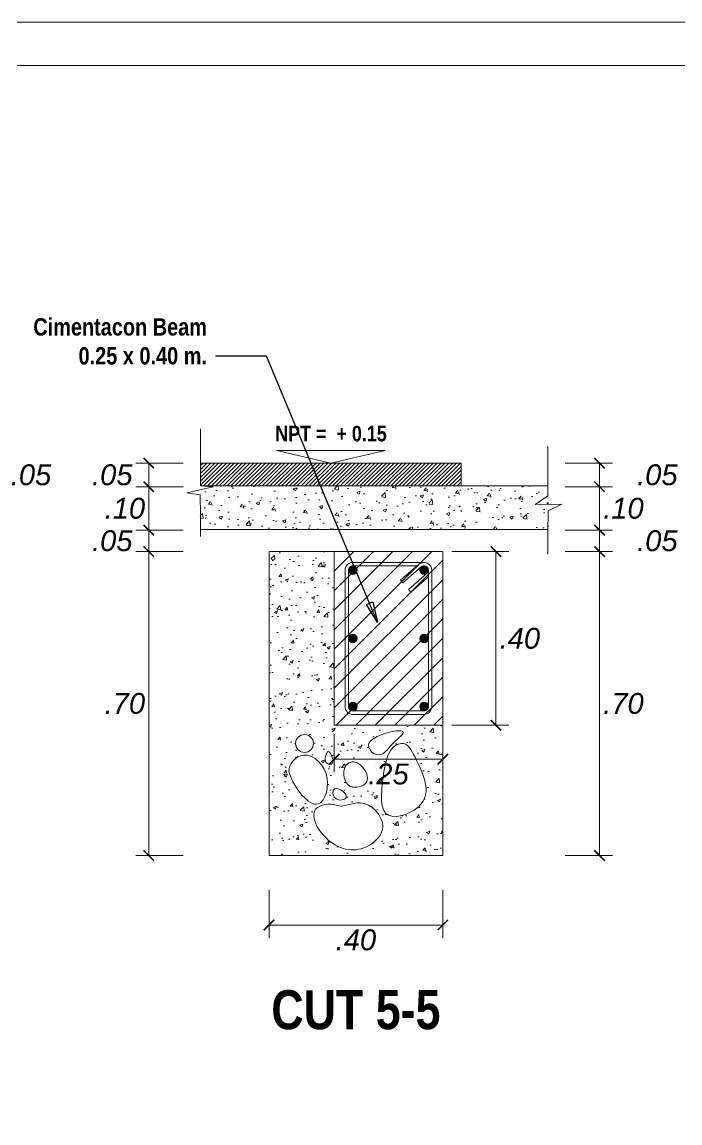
# Model space of a CAD drawing. Header units: millimetres. Extents: x 68 to 194, y 47 to 103.
# Drawn here: x 179.68 to 183.47, y 96.32 to 102.66 of the extents above; entities that cross this region are included whole.
import ezdxf
from ezdxf.enums import TextEntityAlignment as Align

# ---------------------------------------------------------------- set-up
doc = ezdxf.new("R2010")
doc.units = ezdxf.units.MM
doc.linetypes.add('CENTER2', pattern=[28.575, 19.05, -3.175, 3.175, -3.175])
for name, color, linetype, lineweight in [('A_Texto', 43, 'Continuous', 9), ('Dimención', 1, 'Continuous', 20), ('E_Cimentación', 150, 'Continuous', 50), ('E_Columna', 3, 'Continuous', 25), ('Estribo', 1, 'CENTER2', 20), ('Fierros', 2, 'Continuous', 60), ('G_Achurados', 54, 'Continuous', 5), ('G_Complemento', 30, 'Continuous', 20), ('G_Sombreados', 8, 'Continuous', 9), ('G_Texto', 122, 'Continuous', 20), ('Sombreados', 8, 'Continuous', 9), ('Viga', 122, 'Continuous', 20)]:
    doc.layers.add(name, color=color, linetype=linetype, lineweight=lineweight)
doc.layers.add('E_Concreto', color=157, linetype='Continuous')
doc.layers.add('G_Acotación', color=171, linetype='Continuous')
doc.styles.add('ARIAL', font='ariali.ttf', dxfattribs={"height": 0.12})
doc.styles.add('Cotas', font='ARIALNB.TTF', dxfattribs={"height": 0.1})
doc.styles.add('Notas', font='ARIALNB.TTF', dxfattribs={"height": 0.15})
doc.dimstyles.new('150', dxfattribs={"dimtxt": 1, "dimasz": 0.06, "dimexe": 0.06, "dimexo": 0.08, "dimgap": 0.05, "dimtad": 2, "dimtih": 1, "dimtoh": 1, "dimzin": 1, "dimdsep": 46, "dimtxsty": 'Cotas', "dimblk": 'ARCHTICK', "dimcen": 0.25, "dimdle": 0.06, "dimclrd": 256, "dimclre": 256, "dimclrt": 5, "dimazin": 0, "dimtp": 0.2, "dimtm": 0.2, "dimtfac": 1, "dimtix": 1, "dimtmove": 1, "dimatfit": 0, "dimfxl": 0, "dimtolj": 1, "dimtzin": 1, "dimarcsym": 0})
doc.dimstyles.new('Lenin_20', dxfattribs={"dimscale": 0.5, "dimtxt": 0.1, "dimasz": 0.12, "dimexe": 0.15, "dimexo": 0.2, "dimgap": 0.05, "dimtad": 2, "dimtih": 1, "dimtoh": 1, "dimlfac": 0.4, "dimzin": 4, "dimdsep": 46, "dimtxsty": 'ARIAL', "dimblk": 'ARCHTICK', "dimcen": 0.12, "dimclrd": 256, "dimclre": 256, "dimclrt": 4, "dimazin": 1, "dimtm": 1e-09, "dimtfac": 1, "dimtmove": 2, "dimatfit": 2, "dimldrblk": 'ARCHTICK', "dimfxl": 0, "dimtolj": 1, "dimlwd": 13, "dimlwe": 18, "dimarcsym": 0})

# ---------------------------------------------------------------- blocks, each defined once
blk = doc.blocks.new('_ArchTick')
at = {"color": 0, "linetype": 'ByBlock', "const_width": 0.15}
blk.add_lwpolyline([(-0.5, -0.5), (0.5, 0.5)], dxfattribs=at)
blk = doc.blocks.new('*D349')
at = {"layer": 'Defpoints', "color": 0}
for p in [(181.1033, 97.8598), (182.1033, 97.8598), (182.1033, 97.4598)]:
    blk.add_point(p, dxfattribs=at)
at = {"layer": 'G_Acotación', "lineweight": 18}
for p, q in [((181.1033, 97.6598), (181.1033, 97.3848)), ((182.1033, 97.6598), (182.1033, 97.3848))]:
    blk.add_line(p, q, dxfattribs=at)
at = {"layer": 'G_Acotación', "lineweight": 13}
blk.add_line((181.1033, 97.4598), (182.1033, 97.4598), dxfattribs=at)
at = {"layer": 'G_Acotación', "lineweight": 13, "xscale": 0.06, "yscale": 0.06, "zscale": 0.06, "rotation": 180}
blk.add_blockref('_ArchTick', (181.1033, 97.4598), dxfattribs=at)
at = {"layer": 'G_Acotación', "lineweight": 13, "xscale": 0.06, "yscale": 0.06, "zscale": 0.06}
blk.add_blockref('_ArchTick', (182.1033, 97.4598), dxfattribs=at)
at = {"layer": 'G_Acotación', "color": 4, "lineweight": 5, "insert": (181.6033, 97.3736), "char_height": 0.12, "attachment_point": 5, "style": 'ARIAL'}
blk.add_mtext('\\A1;.40', dxfattribs=at)
blk = doc.blocks.new('*D350')
at = {"layer": 'Defpoints', "color": 0}
for p in [(182.7074, 99.6098), (183.0054, 99.6098), (182.7074, 97.8598)]:
    blk.add_point(p, dxfattribs=at)
at = {"layer": 'G_Acotación', "lineweight": 18}
for p, q in [((182.8074, 99.6098), (183.0804, 99.6098)), ((182.8074, 97.8598), (183.0804, 97.8598))]:
    blk.add_line(p, q, dxfattribs=at)
at = {"layer": 'G_Acotación', "lineweight": 13}
blk.add_line((183.0054, 97.8598), (183.0054, 99.6098), dxfattribs=at)
at = {"layer": 'G_Acotación', "lineweight": 13, "xscale": 0.06, "yscale": 0.06, "zscale": 0.06}
for p, rotation in [((183.0054, 99.6098), 90), ((183.0054, 97.8598), 270)]:
    blk.add_blockref('_ArchTick', p, dxfattribs=dict(at, rotation=rotation))
at = {"layer": 'G_Acotación', "color": 4, "lineweight": 5, "insert": (183.1429, 98.7348), "char_height": 0.12, "attachment_point": 5, "style": 'ARIAL'}
blk.add_mtext('\\A1;.70', dxfattribs=at)
blk = doc.blocks.new('*D351')
at = {"layer": 'Defpoints', "color": 0}
for p in [(182.7074, 99.9835), (183.0054, 99.9835), (182.7074, 99.7334)]:
    blk.add_point(p, dxfattribs=at)
at = {"layer": 'G_Acotación', "lineweight": 18}
for p, q in [((182.8074, 99.9835), (183.0804, 99.9835)), ((182.8074, 99.7334), (183.0804, 99.7334))]:
    blk.add_line(p, q, dxfattribs=at)
at = {"layer": 'G_Acotación', "lineweight": 13}
blk.add_line((183.0054, 99.7334), (183.0054, 99.9835), dxfattribs=at)
at = {"layer": 'G_Acotación', "lineweight": 13, "xscale": 0.06, "yscale": 0.06, "zscale": 0.06}
for p, rotation in [((183.0054, 99.9835), 90), ((183.0054, 99.7334), 270)]:
    blk.add_blockref('_ArchTick', p, dxfattribs=dict(at, rotation=rotation))
at = {"layer": 'G_Acotación', "color": 4, "lineweight": 5, "insert": (183.1429, 99.8585), "char_height": 0.12, "attachment_point": 5, "style": 'ARIAL'}
blk.add_mtext('\\A1;.10', dxfattribs=at)
blk = doc.blocks.new('*D352')
at = {"layer": 'Defpoints', "color": 0}
for p in [(182.7074, 100.119), (183.0054, 100.119), (182.7074, 99.9835)]:
    blk.add_point(p, dxfattribs=at)
at = {"layer": 'G_Acotación', "lineweight": 18}
for p, q in [((182.8074, 100.119), (183.0804, 100.119)), ((182.8074, 99.9835), (183.0804, 99.9835))]:
    blk.add_line(p, q, dxfattribs=at)
at = {"layer": 'G_Acotación', "lineweight": 13}
blk.add_line((183.0054, 99.9835), (183.0054, 100.119), dxfattribs=at)
at = {"layer": 'G_Acotación', "lineweight": 13, "xscale": 0.06, "yscale": 0.06, "zscale": 0.06}
for p, rotation in [((183.0054, 100.119), 90), ((183.0054, 99.9835), 270)]:
    blk.add_blockref('_ArchTick', p, dxfattribs=dict(at, rotation=rotation))
at = {"layer": 'G_Acotación', "color": 4, "lineweight": 5, "insert": (183.338, 100.0512), "char_height": 0.12, "attachment_point": 5, "style": 'ARIAL'}
blk.add_mtext('\\A1;.05', dxfattribs=at)
blk = doc.blocks.new('*D353')
at = {"layer": 'Defpoints', "color": 0}
for p in [(182.7074, 99.7334), (183.0054, 99.7334), (182.7074, 99.6098)]:
    blk.add_point(p, dxfattribs=at)
at = {"layer": 'G_Acotación', "lineweight": 18}
for p, q in [((182.8074, 99.7334), (183.0804, 99.7334)), ((182.8074, 99.6098), (183.0804, 99.6098))]:
    blk.add_line(p, q, dxfattribs=at)
at = {"layer": 'G_Acotación', "lineweight": 13}
blk.add_line((183.0054, 99.6098), (183.0054, 99.7334), dxfattribs=at)
at = {"layer": 'G_Acotación', "lineweight": 13, "xscale": 0.06, "yscale": 0.06, "zscale": 0.06}
for p, rotation in [((183.0054, 99.7334), 90), ((183.0054, 99.6098), 270)]:
    blk.add_blockref('_ArchTick', p, dxfattribs=dict(at, rotation=rotation))
at = {"layer": 'G_Acotación', "color": 4, "lineweight": 5, "insert": (183.338, 99.6716), "char_height": 0.12, "attachment_point": 5, "style": 'ARIAL'}
blk.add_mtext('\\A1;.05', dxfattribs=at)
blk = doc.blocks.new('*D354')
at = {"layer": 'Defpoints', "color": 0}
for p in [(180.4113, 99.6098), (180.7093, 99.6098), (180.7093, 97.8598)]:
    blk.add_point(p, dxfattribs=at)
at = {"layer": 'G_Acotación', "lineweight": 18}
for p, q in [((180.6093, 99.6098), (180.3363, 99.6098)), ((180.6093, 97.8598), (180.3363, 97.8598))]:
    blk.add_line(p, q, dxfattribs=at)
at = {"layer": 'G_Acotación', "lineweight": 13}
blk.add_line((180.4113, 97.8598), (180.4113, 99.6098), dxfattribs=at)
at = {"layer": 'G_Acotación', "lineweight": 13, "xscale": 0.06, "yscale": 0.06, "zscale": 0.06}
for p, rotation in [((180.4113, 99.6098), 90), ((180.4113, 97.8598), 270)]:
    blk.add_blockref('_ArchTick', p, dxfattribs=dict(at, rotation=rotation))
at = {"layer": 'G_Acotación', "color": 4, "lineweight": 5, "insert": (180.2738, 98.7348), "char_height": 0.12, "attachment_point": 5, "style": 'ARIAL'}
blk.add_mtext('\\A1;.70', dxfattribs=at)
blk = doc.blocks.new('*D355')
at = {"layer": 'Defpoints', "color": 0}
for p in [(180.4113, 99.9835), (180.7093, 99.9835), (180.7093, 99.7334)]:
    blk.add_point(p, dxfattribs=at)
at = {"layer": 'G_Acotación', "lineweight": 18}
for p, q in [((180.6093, 99.9835), (180.3363, 99.9835)), ((180.6093, 99.7334), (180.3363, 99.7334))]:
    blk.add_line(p, q, dxfattribs=at)
at = {"layer": 'G_Acotación', "lineweight": 13}
blk.add_line((180.4113, 99.7334), (180.4113, 99.9835), dxfattribs=at)
at = {"layer": 'G_Acotación', "lineweight": 13, "xscale": 0.06, "yscale": 0.06, "zscale": 0.06}
for p, rotation in [((180.4113, 99.9835), 90), ((180.4113, 99.7334), 270)]:
    blk.add_blockref('_ArchTick', p, dxfattribs=dict(at, rotation=rotation))
at = {"layer": 'G_Acotación', "color": 4, "lineweight": 5, "insert": (180.2738, 99.8585), "char_height": 0.12, "attachment_point": 5, "style": 'ARIAL'}
blk.add_mtext('\\A1;.10', dxfattribs=at)
blk = doc.blocks.new('*D356')
at = {"layer": 'Defpoints', "color": 0}
for p in [(180.4113, 100.119), (180.7093, 100.119), (180.7093, 99.9835)]:
    blk.add_point(p, dxfattribs=at)
at = {"layer": 'G_Acotación', "lineweight": 18}
for p, q in [((180.6093, 100.119), (180.3363, 100.119)), ((180.6093, 99.9835), (180.3363, 99.9835))]:
    blk.add_line(p, q, dxfattribs=at)
at = {"layer": 'G_Acotación', "lineweight": 13}
blk.add_line((180.4113, 99.9835), (180.4113, 100.119), dxfattribs=at)
at = {"layer": 'G_Acotación', "lineweight": 13, "xscale": 0.06, "yscale": 0.06, "zscale": 0.06}
for p, rotation in [((180.4113, 100.119), 90), ((180.4113, 99.9835), 270)]:
    blk.add_blockref('_ArchTick', p, dxfattribs=dict(at, rotation=rotation))
at = {"layer": 'G_Acotación', "color": 4, "lineweight": 5, "insert": (180.2012, 100.0512), "char_height": 0.12, "attachment_point": 5, "style": 'ARIAL'}
blk.add_mtext('\\A1;.05', dxfattribs=at)
blk = doc.blocks.new('*D357')
at = {"layer": 'Defpoints', "color": 0}
for p in [(180.4113, 99.7334), (180.7093, 99.7334), (180.7093, 99.6098)]:
    blk.add_point(p, dxfattribs=at)
at = {"layer": 'G_Acotación', "lineweight": 18}
for p, q in [((180.6093, 99.7334), (180.3363, 99.7334)), ((180.6093, 99.6098), (180.3363, 99.6098))]:
    blk.add_line(p, q, dxfattribs=at)
at = {"layer": 'G_Acotación', "lineweight": 13}
blk.add_line((180.4113, 99.6098), (180.4113, 99.7334), dxfattribs=at)
at = {"layer": 'G_Acotación', "lineweight": 13, "xscale": 0.06, "yscale": 0.06, "zscale": 0.06}
for p, rotation in [((180.4113, 99.7334), 90), ((180.4113, 99.6098), 270)]:
    blk.add_blockref('_ArchTick', p, dxfattribs=dict(at, rotation=rotation))
at = {"layer": 'G_Acotación', "color": 4, "lineweight": 5, "insert": (180.2012, 99.6716), "char_height": 0.12, "attachment_point": 5, "style": 'ARIAL'}
blk.add_mtext('\\A1;.05', dxfattribs=at)
blk = doc.blocks.new('*D455')
at = {"layer": 'Defpoints', "color": 0}
for p in [(179.1033, 100.119), (179.4013, 100.119), (179.1033, 99.9835)]:
    blk.add_point(p, dxfattribs=at)
at = {"layer": 'G_Acotación', "lineweight": 18}
for p, q in [((179.2033, 100.119), (179.4763, 100.119)), ((179.2033, 99.9835), (179.4763, 99.9835))]:
    blk.add_line(p, q, dxfattribs=at)
at = {"layer": 'G_Acotación', "lineweight": 13}
blk.add_line((179.4013, 99.9835), (179.4013, 100.119), dxfattribs=at)
at = {"layer": 'G_Acotación', "lineweight": 13, "xscale": 0.06, "yscale": 0.06, "zscale": 0.06}
for p, rotation in [((179.4013, 100.119), 90), ((179.4013, 99.9835), 270)]:
    blk.add_blockref('_ArchTick', p, dxfattribs=dict(at, rotation=rotation))
at = {"layer": 'G_Acotación', "color": 4, "lineweight": 5, "insert": (179.7338, 100.0512), "char_height": 0.12, "attachment_point": 5, "style": 'ARIAL'}
blk.add_mtext('\\A1;.05', dxfattribs=at)
blk = doc.blocks.new('*D823')
at = {"layer": 'Defpoints', "color": 0}
for p in [(181.4783, 98.7602), (182.1033, 98.7602), (182.1033, 98.4148)]:
    blk.add_point(p, dxfattribs=at)
at = {"layer": 'G_Acotación', "lineweight": 18}
for p, q in [((181.4783, 98.5602), (181.4783, 98.3398)), ((182.1033, 98.5602), (182.1033, 98.3398))]:
    blk.add_line(p, q, dxfattribs=at)
at = {"layer": 'G_Acotación', "lineweight": 13}
blk.add_line((181.4783, 98.4148), (182.1033, 98.4148), dxfattribs=at)
at = {"layer": 'G_Acotación', "lineweight": 13, "xscale": 0.06, "yscale": 0.06, "zscale": 0.06, "rotation": 180}
blk.add_blockref('_ArchTick', (181.4783, 98.4148), dxfattribs=at)
at = {"layer": 'G_Acotación', "lineweight": 13, "xscale": 0.06, "yscale": 0.06, "zscale": 0.06}
blk.add_blockref('_ArchTick', (182.1033, 98.4148), dxfattribs=at)
at = {"layer": 'G_Acotación', "color": 4, "lineweight": 5, "insert": (181.7908, 98.3285), "char_height": 0.12, "attachment_point": 5, "style": 'ARIAL'}
blk.add_mtext('\\A1;.25', dxfattribs=at)
blk = doc.blocks.new('*D824')
at = {"layer": 'Defpoints', "color": 0}
for p in [(181.9551, 99.6098), (182.4093, 99.6098), (181.9551, 98.6098)]:
    blk.add_point(p, dxfattribs=at)
at = {"layer": 'G_Acotación', "lineweight": 18}
for p, q in [((182.1551, 99.6098), (182.4843, 99.6098)), ((182.1551, 98.6098), (182.4843, 98.6098))]:
    blk.add_line(p, q, dxfattribs=at)
at = {"layer": 'G_Acotación', "lineweight": 13}
blk.add_line((182.4093, 98.6098), (182.4093, 99.6098), dxfattribs=at)
at = {"layer": 'G_Acotación', "lineweight": 13, "xscale": 0.06, "yscale": 0.06, "zscale": 0.06}
for p, rotation in [((182.4093, 99.6098), 90), ((182.4093, 98.6098), 270)]:
    blk.add_blockref('_ArchTick', p, dxfattribs=dict(at, rotation=rotation))
at = {"layer": 'G_Acotación', "color": 4, "lineweight": 5, "insert": (182.5468, 99.1098), "char_height": 0.12, "attachment_point": 5, "style": 'ARIAL'}
blk.add_mtext('\\A1;.40', dxfattribs=at)

msp = doc.modelspace()

# ---------------------------------------------------------------- hatches: boundary and pattern name
at = {"layer": 'E_Concreto', "lineweight": 5}
h = msp.add_hatch(dxfattribs=at)
h.set_pattern_fill('AR-CONC', color=256, scale=0.001, style=0)
h.set_pattern_definition([(50, (-31.58628, 33.30307), (0.18218467, -0.01593909), [0.01905, -0.20955]), (355, (-31.58628, 33.30307), (-0.03524283, 0.19105664), [0.01524, -0.16764]), (100.451, (-31.5711, 33.30174), (0.1469425, 0.17511669), [0.01619, -0.17809]), (46.1842, (-31.58628, 33.35387), (0.27107904, -0.04204233), [0.028575, -0.314325]), (96.6356, (-31.5637, 33.35037), (0.23740423, 0.24742556), [0.024285, -0.267135]), (351.184, (-31.58628, 33.35387), (0.2374046, 0.24742512), [0.02286, -0.25146]), (21, (-31.56088, 33.34117), (0.15161488, -0.10226552), [0.01905, -0.20955]), (326, (-31.56088, 33.34117), (0.06180203, 0.18418797), [0.01524, -0.16764]), (71.4514, (-31.54825, 33.33265), (0.21341649, 0.08192286), [0.01619, -0.17809]), (37.5, (-31.58628, 33.30307), (0.003088603, 0.084555039), [0, -0.165608, 0, -0.17018, 0, -0.168275]), (7.5, (-31.58628, 33.30307), (0.066819663, 0.100180575), [0, -0.097028, 0, -0.161798, 0, -0.064135]), (327.5, (-31.64292, 33.30307), (0.135590595, -0.005728744), [0, -0.0635, 0, -0.19812, 0, -0.26289]), (317.5, (-31.66832, 33.30307), (0.14812918, 0.02542649), [0, -0.08255, 0, -0.131572, 0, -0.18669])])
h.paths.add_polyline_path([(181.1033, 98.1117), (181.1033, 97.8598), (182.1033, 97.8598), (182.1033, 98.6098), (181.4783, 98.6098), (181.4783, 99.6098), (181.1033, 99.6098), (181.1033, 99.4839)])
h.paths.add_polyline_path([(181.3592, 98.5051, -1), (181.2565, 98.5051, -1)], flags=16)
edge = h.paths.add_edge_path(flags=16)
edge.add_spline(control_points=[(181.2207, 98.331), (181.2463, 98.2548), (181.3962, 98.0513), (181.4783, 98.3506), (181.2925, 98.4924), (181.2083, 98.368), (181.2207, 98.331)], knot_values=[0, 0, 0, 0, 0.241271, 0.420764, 0.603983, 0.720994, 0.720994, 0.720994, 0.720994], degree=3, periodic=0)
edge = h.paths.add_edge_path(flags=16)
edge.add_spline(control_points=[(181.4385, 98.4543), (181.4268, 98.436), (181.4156, 98.3865), (181.4959, 98.3786), (181.4514, 98.4744), (181.4385, 98.4543)], knot_values=[0, 0, 0, 0, 0.065297, 0.094342, 0.165807, 0.165807, 0.165807, 0.165807], degree=3, periodic=0)
edge = h.paths.add_edge_path(flags=16)
edge.add_spline(control_points=[(181.6854, 98.4688), (181.69, 98.4499), (181.7585, 98.4225), (181.7978, 98.5001), (181.9702, 98.6227), (181.6311, 98.5406), (181.6842, 98.4741), (181.6854, 98.4688)], knot_values=[0, 0, 0, 0, 0.05853, 0.15149, 0.250185, 0.466126, 0.482352, 0.482352, 0.482352, 0.482352], degree=3, periodic=0)
edge = h.paths.add_edge_path(flags=16)
edge.add_spline(control_points=[(181.5402, 98.3688), (181.5257, 98.3342), (181.5423, 98.2306), (181.6975, 98.2674), (181.6504, 98.3765), (181.5814, 98.4097), (181.5462, 98.3831), (181.5402, 98.3688)], knot_values=[0, 0, 0, 0, 0.112638, 0.209511, 0.308199, 0.370233, 0.416713, 0.416713, 0.416713, 0.416713], degree=3, periodic=0)
edge = h.paths.add_edge_path(flags=16)
edge.add_spline(control_points=[(181.8636, 98.5055), (181.901, 98.5099), (181.9749, 98.3659), (182.0705, 98.1553), (181.7314, 98.0286), (181.7557, 98.3131), (181.7897, 98.4967), (181.8636, 98.5055)], knot_values=[0, 0, 0, 0, 0.112912, 0.383799, 0.583565, 0.801617, 1.02504, 1.02504, 1.02504, 1.02504], degree=3, periodic=0)
edge = h.paths.add_edge_path(flags=16)
edge.add_spline(control_points=[(181.4749, 98.2367), (181.4665, 98.2212), (181.4788, 98.1694), (181.5701, 98.1836), (181.5259, 98.2419), (181.4818, 98.2495), (181.4749, 98.2367)], knot_values=[0, 0, 0, 0, 0.052822, 0.111363, 0.163695, 0.207263, 0.207263, 0.207263, 0.207263], degree=3, periodic=0)
edge = h.paths.add_edge_path(flags=16)
edge.add_spline(control_points=[(181.4894, 98.1496), (181.4529, 98.1645), (181.3113, 98.1395), (181.4357, 97.9076), (181.6413, 97.8626), (181.8129, 98.0327), (181.644, 98.2134), (181.5322, 98.1322), (181.4894, 98.1496)], knot_values=[0, 0, 0, 0, 0.118201, 0.294893, 0.532739, 0.682359, 0.872321, 1.011046, 1.011046, 1.011046, 1.011046], degree=3, periodic=0)
h.paths.add_polyline_path([(181.6381, 98.204), (181.9338, 98.204), (181.9338, 98.4513), (181.6381, 98.4513)], flags=24)
h.paths.add_polyline_path([(182.3946, 98.9853), (182.6892, 98.9853), (182.6892, 99.2326), (182.3946, 99.2326)], flags=9)
at = {"layer": 'Fierros', "lineweight": 5}
for points in [[(181.5858, 99.4773, 1), (181.5858, 99.5273, 1)], [(181.9958, 99.4773, 1), (181.9958, 99.5273, 1)], [(181.6108, 99.1098, 1), (181.5608, 99.1098, 1)], [(181.9958, 99.0848, 1), (181.9958, 99.1348, 1)], [(181.6108, 98.7173, 1), (181.5608, 98.7173, 1)], [(181.9958, 98.6923, 1), (181.9958, 98.7423, 1)]]:
    msp.add_hatch(color=256, dxfattribs=at).paths.add_polyline_path(points)
at = {"layer": 'G_Achurados', "lineweight": 5, "ltscale": 0.05}
h = msp.add_hatch(dxfattribs=at)
h.set_pattern_fill('ANSI31', color=256, scale=0.005, style=0)
h.set_pattern_definition([(45, (-888.029208, -790.420735), (-0.01122532015, 0.01122532015), [])])
h.paths.add_polyline_path([(180.7093, 100.119), (180.7093, 99.9877), (182.2093, 99.9877), (182.2093, 100.119)])
at = {"layer": 'G_Sombreados', "lineweight": 5}
h = msp.add_hatch(dxfattribs=at)
h.set_pattern_fill('AR-CONC', color=256, scale=0.001, style=0)
h.set_pattern_definition([(50, (-888.02921, -790.46346), (0.182184669, -0.015939086), [0.01905, -0.20955]), (355, (-888.0292, -790.46346), (-0.035242826, 0.191056643), [0.01524, -0.16764]), (100.451, (-888.01403, -790.46479), (0.146942502, 0.175116688), [0.01619, -0.17809]), (46.1842, (-888.0292, -790.41266), (0.27107904, -0.042042328), [0.028575, -0.314325]), (96.6356, (-888.00662, -790.41616), (0.237404234, 0.247425556), [0.024285, -0.267135]), (351.184, (-888.0292, -790.41266), (0.237404606, 0.24742512), [0.02286, -0.25146]), (21, (-888.00381, -790.42536), (0.15161488, -0.102265519), [0.01905, -0.20955]), (326, (-888.0038, -790.42536), (0.061802028, 0.184187966), [0.01524, -0.16764]), (71.4514, (-887.99117, -790.43388), (0.21341649, 0.081922858), [0.01619, -0.17809]), (37.5, (-888.02921, -790.46346), (0.0030886033, 0.084555039), [0, -0.165608, 0, -0.17018, 0, -0.168275]), (7.5, (-888.02921, -790.46346), (0.0668196625, 0.100180575), [0, -0.097028, 0, -0.161798, 0, -0.064135]), (327.5, (-888.08585, -790.46346), (0.1355905952, -0.005728744), [0, -0.0635, 0, -0.19812, 0, -0.26289]), (317.5, (-888.11125, -790.46346), (0.148129181, 0.025426491), [0, -0.08255, 0, -0.131572, 0, -0.18669])])
h.paths.add_polyline_path([(182.7121, 99.8943), (182.7872, 99.982), (182.6369, 99.8992), (182.7093, 99.9877), (180.7093, 99.9877), (180.7816, 99.8992), (180.6313, 99.982), (180.7064, 99.8943), (180.7093, 99.7377), (181.2093, 99.7377), (182.2093, 99.7377), (182.7093, 99.7377)])
at = {"layer": 'Sombreados', "lineweight": 5}
h = msp.add_hatch(dxfattribs=at)
h.set_pattern_fill('LINE', color=256, scale=0.025, angle=45, style=0)
h.set_pattern_definition([(45, (206.32859, 117.611395), (-0.0561266, 0.0561266), [])])
h.paths.add_polyline_path([(181.4783, 99.6098), (182.1033, 99.6098), (182.1033, 98.6098), (181.4783, 98.6098)])

# ---------------------------------------------------------------- linework, layer by layer
at = {"lineweight": 5}
for points in [[(193.7519, 75.1029), (193.7519, 102.6587), (152.7019, 102.6587), (152.7019, 75.1029)], [(193.5019, 75.3529), (193.5019, 102.4087), (152.9519, 102.4087), (152.9519, 75.3529)]]:
    msp.add_lwpolyline(points, close=True, dxfattribs=at)
at = {"layer": 'E_Cimentación', "color": 3, "lineweight": 5}
msp.add_lwpolyline([(182.1033, 99.6098), (181.4783, 99.6098), (181.1033, 99.6098), (181.1033, 99.4839), (181.1033, 98.1117), (181.1033, 97.8598), (182.1033, 97.8598)], close=True, dxfattribs=at)
at = {"layer": 'E_Columna', "lineweight": 5}
for p, q in [((182.2093, 99.8506), (182.2093, 99.8379)), ((182.1033, 97.8598), (182.1033, 97.8598))]:
    msp.add_line(p, q, dxfattribs=at)
at = {"layer": 'E_Concreto', "color": 7, "lineweight": 5}
msp.add_circle((181.3078, 98.5051), 0.0513, dxfattribs=at)
for points, start_tangent, end_tangent in [([(181.6854, 98.4688), (181.7363, 98.4398), (181.8089, 98.4979), (181.8758, 98.5704), (181.6782, 98.4834), (181.6854, 98.4688)], (0.234801, -0.972044), (0.234801, -0.972044)), ([(181.8636, 98.5055), (181.9435, 98.4257), (181.9798, 98.1572), (181.791, 98.0919), (181.7597, 98.3077), (181.8636, 98.5055)], (0.993061, 0.117597), (0.993061, 0.117597)), ([(181.2207, 98.331), (181.3877, 98.1569), (181.4313, 98.331), (181.2788, 98.4326), (181.2207, 98.331)], (0.318131, -0.948047), (0.318131, -0.948047)), ([(181.4385, 98.4543), (181.4385, 98.389), (181.4676, 98.389), (181.4385, 98.4543)], (-0.538019, -0.842933), (-0.538019, -0.842933)), ([(181.5402, 98.3688), (181.5693, 98.26), (181.6636, 98.2817), (181.6346, 98.3761), (181.5765, 98.3978), (181.5402, 98.3688)], (-0.386675, -0.922216), (-0.386675, -0.922216)), ([(181.4749, 98.2367), (181.4894, 98.1859), (181.5475, 98.1932), (181.5184, 98.2367), (181.4749, 98.2367)], (-0.475844, -0.879529), (-0.475844, -0.879529)), ([(181.4894, 98.1496), (181.3732, 98.1279), (181.4313, 97.961), (181.6636, 97.9102), (181.758, 98.0263), (181.6273, 98.1641), (181.4894, 98.1496)], (-0.926216, 0.376993), (-0.926216, 0.376993))]:
    msp.add_spline(points, degree=3, dxfattribs=dict(at, start_tangent=start_tangent, end_tangent=end_tangent))
at = {"layer": 'Estribo', "lineweight": 5}
for p, q in [((181.9664, 99.5364), (181.8607, 99.4445)), ((181.9795, 99.5213), (181.8738, 99.4294))]:
    msp.add_line(p, q, dxfattribs=at)
at = {"layer": 'Estribo', "linetype": 'Continuous', "lineweight": 5}
msp.add_lwpolyline([(181.9958, 99.5473), (181.5858, 99.5473, 0.414214), (181.5408, 99.5023), (181.5408, 98.7173, 0.414214), (181.5858, 98.6723), (181.9958, 98.6723, 0.414214), (182.0408, 98.7173), (182.0408, 99.5023, 0.644941), (181.9661, 99.5362), (181.8607, 99.4445), (181.8738, 99.4294), (181.9795, 99.5213, -0.641), (182.0208, 99.5023), (182.0208, 98.7173, -0.414214), (181.9958, 98.6923), (181.5858, 98.6923, -0.414214), (181.5608, 98.7173), (181.5608, 99.5023, -0.414214), (181.5858, 99.5273), (181.9559, 99.5273)], format="xyb", dxfattribs=at)
msp.add_lwpolyline([(182.0208, 99.4644), (181.9195, 99.3764), (181.9064, 99.3915), (182.0121, 99.4834)], dxfattribs=at)
at = {"layer": 'Estribo', "lineweight": 5}
msp.add_lwpolyline([(181.8738, 99.4294), (181.8607, 99.4445)], dxfattribs=at)
at = {"layer": 'Fierros', "lineweight": 5}
for centre in [(181.5858, 99.5023), (181.9958, 99.5023), (181.5858, 99.1098), (181.9958, 99.1098), (181.5858, 98.7173), (181.9958, 98.7173)]:
    msp.add_circle(centre, 0.025, dxfattribs=at)
at = {"layer": 'G_Complemento', "color": 7, "lineweight": 5}
for p, q in [((182.2093, 100.119), (180.7093, 100.119)), ((182.2093, 100.119), (182.2093, 99.9877)), ((182.7093, 99.9877), (180.7093, 99.9877)), ((182.7093, 99.7377), (180.7093, 99.7377))]:
    msp.add_line(p, q, dxfattribs=at)
for points in [[(180.7093, 100.3171), (180.7093, 99.9877), (180.7816, 99.9824), (180.6313, 99.9478), (180.7079, 99.937), (180.7093, 99.8209), (180.7093, 99.6959)], [(182.7074, 100.2154), (182.7074, 99.9301), (182.6351, 99.8807), (182.7885, 99.8823), (182.7097, 99.844), (182.7074, 99.7192), (182.7074, 99.5942)]]:
    msp.add_lwpolyline(points, dxfattribs=at)
at = {"layer": 'G_Texto', "lineweight": 5}
msp.add_lwpolyline([(181.4599, 100.119), (181.1482, 100.1926), (181.7717, 100.1926)], close=True, dxfattribs=at)
at = {"layer": 'Viga', "lineweight": 5}
msp.add_lwpolyline([(181.4783, 99.6098), (182.1033, 99.6098), (182.1033, 98.6098), (181.4783, 98.6098)], close=True, dxfattribs=at)

# ---------------------------------------------------------------- texts
at = {"layer": 'A_Texto', "lineweight": 5, "style": 'Notas'}
msp.add_text('CUT 5-5', height=0.225, rotation=0.03015, dxfattribs=at).set_placement((181.6033, 96.8598), align=Align.CENTER)
at = {"layer": 'Dimención', "color": 253, "lineweight": 5, "insert": (180.7462, 100.6855), "char_height": 0.1, "width": 1.327526, "attachment_point": 9, "style": 'Cotas'}
msp.add_mtext('Cimentacon Beam \\P0.25 x 0.40 m.', dxfattribs=at)
at = {"layer": 'G_Texto', "lineweight": 5, "insert": (181.4599, 100.2887), "char_height": 0.09, "width": 1.72, "attachment_point": 5, "style": 'Cotas'}
msp.add_mtext('NPT =  + 0.15', dxfattribs=at)

# ---------------------------------------------------------------- dimensions: what is measured, and where the dimension line sits
at = {"layer": 'G_Acotación', "lineweight": 5}
for base, p1, p2, picture, middle in [((179.4013, 100.119), (179.1033, 99.9835), (179.1033, 100.119), '*D455', (179.7338, 100.0512)), ((180.4113, 100.119), (180.7093, 99.9835), (180.7093, 100.119), '*D356', (180.2012, 100.0512)), ((183.0054, 100.119), (182.7074, 99.9835), (182.7074, 100.119), '*D352', (183.338, 100.0512)), ((180.4113, 99.9835), (180.7093, 99.7334), (180.7093, 99.9835), '*D355', (180.2738, 99.8585)), ((183.0054, 99.9835), (182.7074, 99.7334), (182.7074, 99.9835), '*D351', (183.1429, 99.8585)), ((180.4113, 99.7334), (180.7093, 99.6098), (180.7093, 99.7334), '*D357', (180.2012, 99.6716)), ((183.0054, 99.7334), (182.7074, 99.6098), (182.7074, 99.7334), '*D353', (183.338, 99.6716)), ((180.4113, 99.6098), (180.7093, 97.8598), (180.7093, 99.6098), '*D354', (180.2738, 98.7348)), ((183.0054, 99.6098), (182.7074, 97.8598), (182.7074, 99.6098), '*D350', (183.1429, 98.7348))]:
    dim = msp.add_linear_dim(base=base, p1=p1, p2=p2, angle=90, dimstyle='Lenin_20', dxfattribs=at)
    dim.commit()
    dim.dimension.update_dxf_attribs({"geometry": picture, "text_midpoint": middle})
for p1, p2, distance, picture, middle in [((181.9551, 98.6098), (181.9551, 99.6098), -0.4542, '*D824', (182.5468, 99.1098)), ((181.4783, 98.7602), (182.1033, 98.7602), -0.3454, '*D823', (181.7908, 98.3285))]:
    dim = msp.add_aligned_dim(p1=p1, p2=p2, distance=distance, dimstyle='Lenin_20', override={"dimexo": 0.4}, dxfattribs=at)
    dim.commit()
    dim.dimension.update_dxf_attribs({"geometry": picture, "text_midpoint": middle})
dim = msp.add_linear_dim(base=(182.1033, 97.4598), p1=(181.1033, 97.8598), p2=(182.1033, 97.8598), dimstyle='Lenin_20', override={"dimexo": 0.4}, dxfattribs=at)
dim.commit()
dim.dimension.update_dxf_attribs({"geometry": '*D349', "text_midpoint": (181.6033, 97.3736)})

# ---------------------------------------------------------------- leaders
at = {"layer": 'Dimención', "lineweight": 5, "annotation_type": 0, "has_hookline": 1, "hookline_direction": 1, "text_width": 0.9865}
msp.add_leader([(181.7286, 99.2017), (181.0889, 100.7355), (180.7962, 100.7355)], dimstyle='150', override={"dimasz": 0.12, "dimgap": 0.05, "dimtad": 0, "dimldrblk": 'ClosedBlank'}, dxfattribs=at)

doc.saveas('drawing.dxf')
